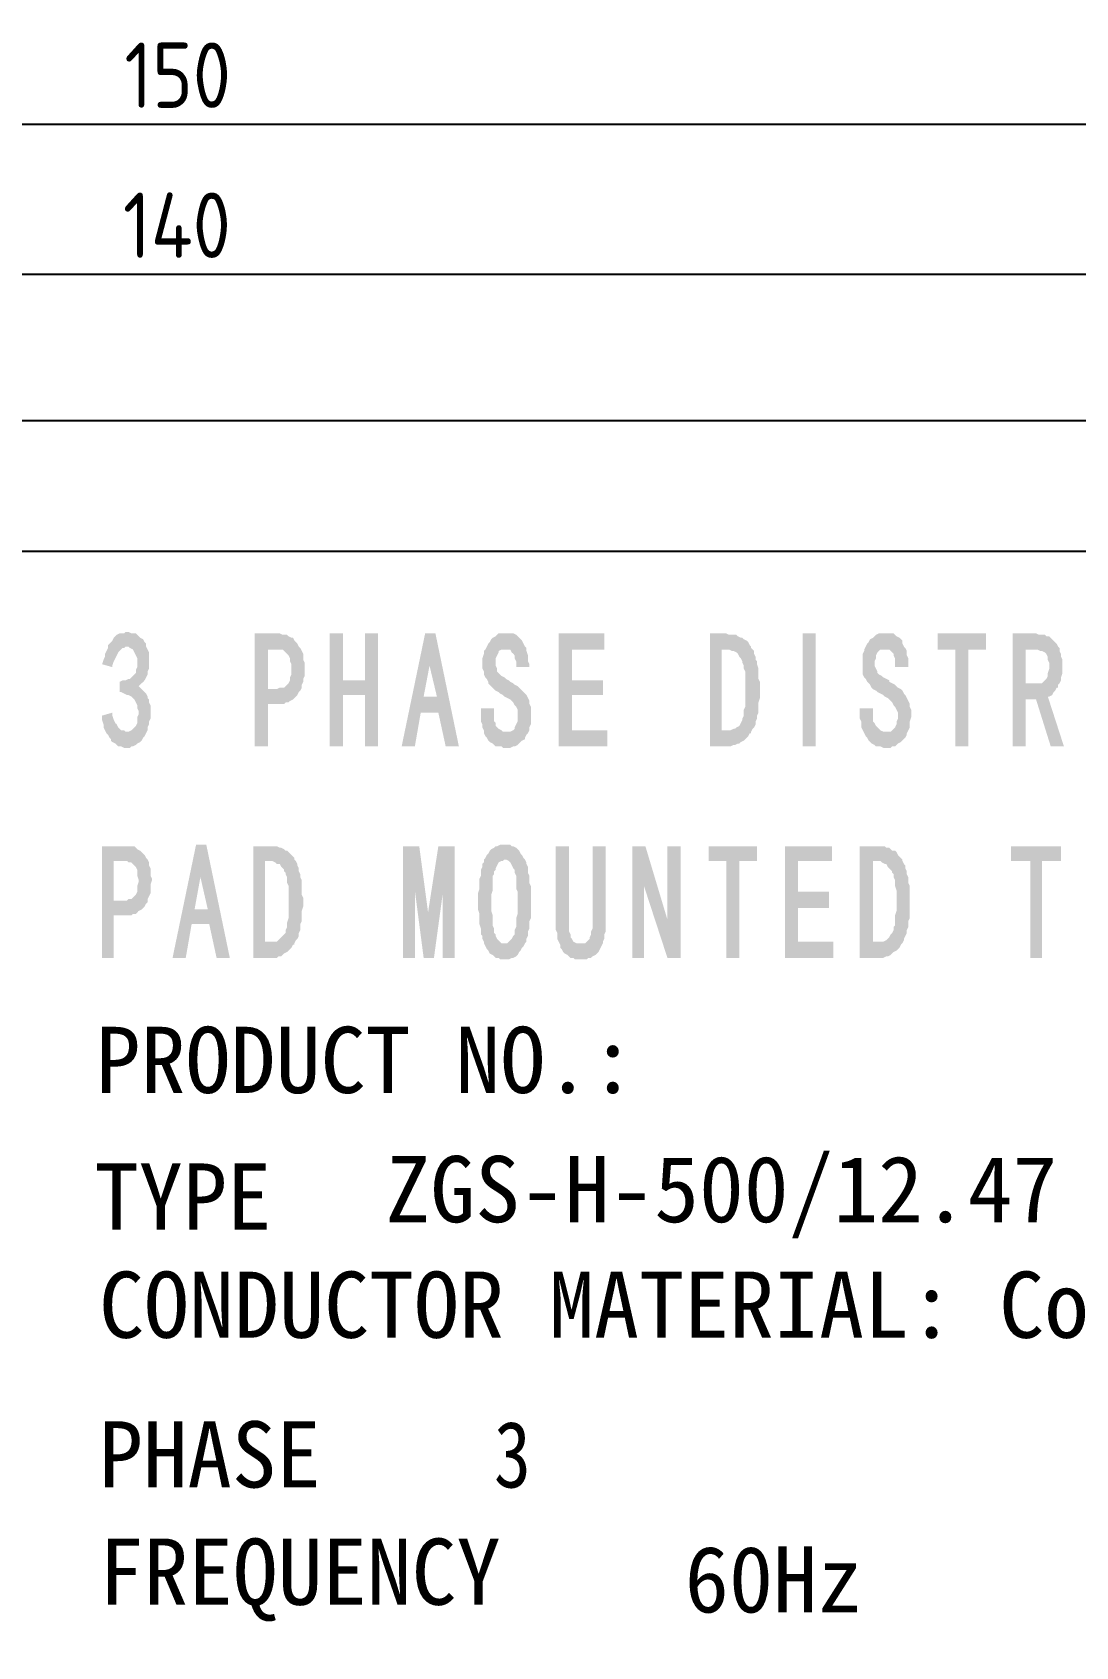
# Model space of a CAD drawing. Header units: millimetres. Extents: x 261789 to 272313, y -191856 to -185409.
# Drawn here: x 272204.1 to 272244, y -190878.4 to -190816.7 of the extents above; entities that cross this region are included whole.
import ezdxf

# ---------------------------------------------------------------- set-up
doc = ezdxf.new("R2010")
doc.units = ezdxf.units.MM
doc.header["$LTSCALE"] = 13
doc.layers.add('2', color=3, linetype='Continuous')
doc.layers.add('PDF_Geometry', color=7, linetype='Continuous')
doc.styles.add('PDF FangSong', font='simfang.ttf')
doc.styles.get("Standard").update_dxf_attribs({"font": 'gbenor.shx', "bigfont": 'gbcbig.shx'})
doc.dimstyles.new('ISO-25', dxfattribs={"dimtxt": 2.5, "dimasz": 2.5, "dimexe": 1.25, "dimexo": 0.625, "dimtad": 1, "dimtxsty": 'Standard', "dimcen": 2.5, "dimadec": 0, "dimazin": 0, "dimtfac": 1, "dimtmove": 0, "dimatfit": 3, "dimfxl": 1, "dimarcsym": 0})

# ---------------------------------------------------------------- blocks, each defined once
blk = doc.blocks.new('*D54')
at = {"layer": '2', "color": 0, "linetype": 'Continuous', "lineweight": -2}
for p, q in [((272139.603, -190833.294), (272139.603, -190824.663)), ((272279.57, -190833.294), (272279.57, -190824.663)), ((272142.103, -190825.913), (272277.07, -190825.913))]:
    blk.add_line(p, q, dxfattribs=at)
at = {"layer": '2', "color": 0, "linetype": 'Continuous'}
for points in [[(272142.103, -190825.496), (272142.103, -190826.33), (272139.603, -190825.913)], [(272277.07, -190825.496), (272277.07, -190826.33), (272279.57, -190825.913)]]:
    blk.add_solid(points, dxfattribs=at)
at = {"layer": 'Defpoints', "color": 0, "linetype": 'Continuous'}
for p in [(272279.57, -190825.913), (272139.603, -190833.919), (272279.57, -190833.919)]:
    blk.add_point(p, dxfattribs=at)
at = {"layer": '2', "color": 0, "linetype": 'Continuous', "insert": (272209.586, -190824.038), "char_height": 2.5, "attachment_point": 5}
blk.add_mtext('140', dxfattribs=at)
blk = doc.blocks.new('*D55')
at = {"layer": '2', "color": 0, "linetype": 'Continuous', "lineweight": -2}
for p, q in [((272134.604, -190830.879), (272134.604, -190818.923)), ((272284.625, -190830.879), (272284.625, -190818.923)), ((272137.104, -190820.173), (272282.125, -190820.173))]:
    blk.add_line(p, q, dxfattribs=at)
at = {"layer": '2', "color": 0, "linetype": 'Continuous'}
for points in [[(272137.104, -190819.757), (272137.104, -190820.59), (272134.604, -190820.173)], [(272282.125, -190819.757), (272282.125, -190820.59), (272284.625, -190820.173)]]:
    blk.add_solid(points, dxfattribs=at)
at = {"layer": 'Defpoints', "color": 0, "linetype": 'Continuous'}
for p in [(272284.625, -190820.173), (272134.604, -190831.504), (272284.625, -190831.504)]:
    blk.add_point(p, dxfattribs=at)
at = {"layer": '2', "color": 0, "linetype": 'Continuous', "insert": (272209.615, -190818.298), "char_height": 2.5, "attachment_point": 5}
blk.add_mtext('150', dxfattribs=at)

msp = doc.modelspace()

# ---------------------------------------------------------------- hatches: boundary and pattern name
at = {"layer": '2', "linetype": 'Continuous', "transparency": 33554559}
for points in [[(272207.621, -190839.592), (272207.564, -190839.648), (272207.452, -190839.648), (272207.396, -190839.648), (272207.284, -190839.704), (272207.227, -190839.76), (272207.171, -190839.817), (272207.115, -190839.929), (272207.059, -190839.985), (272207.003, -190840.041), (272206.947, -190840.097), (272206.947, -190840.21), (272206.89, -190840.322), (272206.834, -190840.434), (272206.834, -190840.547), (272206.778, -190840.659), (272206.722, -190840.828), (272207.115, -190840.94), (272207.115, -190840.884), (272207.171, -190840.715), (272207.227, -190840.603), (272207.284, -190840.491), (272207.34, -190840.378), (272207.396, -190840.322), (272207.452, -190840.266), (272207.508, -190840.21), (272207.564, -190840.21), (272207.621, -190840.154), (272208.407, -190840.154), (272208.407, -190840.041), (272208.351, -190839.985), (272208.295, -190839.873), (272208.182, -190839.817), (272208.126, -190839.76), (272208.07, -190839.704), (272208.014, -190839.648), (272207.901, -190839.648), (272207.845, -190839.648), (272207.733, -190839.592)], [(272213.518, -190839.648), (272212.563, -190839.648), (272212.563, -190843.973), (272213.069, -190843.973), (272213.069, -190842.344), (272213.518, -190842.344), (272213.574, -190842.344), (272213.687, -190842.344), (272213.743, -190842.288), (272213.855, -190842.288), (272213.911, -190842.232), (272214.024, -190842.176), (272214.08, -190842.119), (272214.136, -190842.063), (272214.192, -190842.007), (272214.248, -190841.895), (272214.304, -190841.839), (272213.069, -190841.782), (272213.069, -190840.266), (272213.406, -190840.266), (272214.304, -190840.21), (272214.248, -190840.154), (272214.192, -190840.041), (272214.136, -190839.985), (272214.08, -190839.929), (272214.024, -190839.817), (272213.967, -190839.817), (272213.855, -190839.76), (272213.799, -190839.704), (272213.687, -190839.704), (272213.63, -190839.704)], [(272215.933, -190839.648), (272215.428, -190839.648), (272215.428, -190843.973), (272215.933, -190843.973), (272215.933, -190842.007), (272216.776, -190842.007), (272215.933, -190841.445)], [(272217.281, -190839.648), (272216.776, -190839.648), (272216.776, -190841.445), (272215.933, -190841.445), (272216.776, -190842.007), (272216.776, -190843.973), (272217.281, -190843.973)], [(272219.472, -190839.648), (272219.079, -190839.648), (272218.18, -190843.973), (272218.685, -190843.973), (272218.91, -190842.681), (272219.584, -190842.681), (272219.022, -190842.063), (272219.247, -190840.884)], [(272219.472, -190839.648), (272219.247, -190840.884), (272219.528, -190842.063), (272219.022, -190842.063), (272219.584, -190842.681), (272219.865, -190843.973), (272220.37, -190843.973)], [(272222.168, -190839.648), (272222.055, -190839.648), (272221.999, -190839.648), (272221.887, -190839.648), (272221.831, -190839.704), (272221.775, -190839.76), (272221.662, -190839.817), (272221.606, -190839.873), (272221.55, -190839.985), (272221.494, -190840.041), (272221.438, -190840.154), (272221.381, -190840.266), (272222.168, -190840.266), (272222.28, -190840.266), (272222.336, -190840.266), (272222.392, -190840.378), (272222.449, -190840.434), (272222.505, -190840.491), (272222.505, -190840.603), (272222.561, -190840.715), (272222.561, -190840.828), (272222.561, -190840.94), (272223.066, -190840.94), (272223.066, -190840.828), (272223.01, -190840.715), (272223.01, -190840.603), (272223.01, -190840.491), (272222.954, -190840.322), (272222.954, -190840.21), (272222.898, -190840.154), (272222.842, -190840.041), (272222.786, -190839.929), (272222.729, -190839.873), (272222.673, -190839.817), (272222.617, -190839.76), (272222.561, -190839.704), (272222.449, -190839.648), (272222.336, -190839.648), (272222.28, -190839.648)], [(272225.931, -190839.648), (272224.19, -190839.648), (272224.19, -190843.973), (272226.043, -190843.973), (272226.043, -190843.355), (272224.695, -190843.355), (272224.695, -190842.007), (272225.875, -190842.007), (272225.875, -190841.445), (272224.695, -190841.445), (272224.695, -190840.266), (272225.931, -190840.266)], [(272230.593, -190839.648), (272229.975, -190839.648), (272229.975, -190843.973), (272230.593, -190843.973), (272230.649, -190843.973), (272230.761, -190843.973), (272230.874, -190843.917), (272230.93, -190843.917), (272231.042, -190843.861), (272231.098, -190843.861), (272231.154, -190843.804), (272231.267, -190843.748), (272231.323, -190843.692), (272231.379, -190843.636), (272231.435, -190843.58), (272231.491, -190843.467), (272231.548, -190843.467), (272231.548, -190843.411), (272230.424, -190843.355), (272230.424, -190840.266), (272230.593, -190840.266), (272231.604, -190840.266), (272231.548, -190840.21), (272231.548, -190840.154), (272231.491, -190840.097), (272231.435, -190839.985), (272231.379, -190839.929), (272231.267, -190839.873), (272231.211, -190839.817), (272231.154, -190839.817), (272231.042, -190839.76), (272230.986, -190839.704), (272230.874, -190839.704), (272230.761, -190839.704), (272230.705, -190839.704)], [(272234.019, -190843.973), (272233.513, -190843.973), (272233.513, -190839.648), (272234.019, -190839.648)], [(272236.659, -190839.648), (272236.603, -190839.648), (272236.49, -190839.648), (272236.434, -190839.648), (272236.322, -190839.704), (272236.266, -190839.76), (272236.209, -190839.817), (272236.097, -190839.873), (272236.041, -190839.985), (272235.985, -190840.041), (272235.929, -190840.154), (272235.872, -190840.266), (272236.659, -190840.266), (272236.771, -190840.266), (272236.827, -190840.266), (272236.94, -190840.378), (272236.996, -190840.434), (272236.996, -190840.491), (272237.052, -190840.603), (272237.052, -190840.715), (272237.052, -190840.828), (272237.052, -190840.94), (272237.557, -190840.94), (272237.557, -190840.828), (272237.557, -190840.715), (272237.557, -190840.603), (272237.501, -190840.491), (272237.501, -190840.322), (272237.445, -190840.21), (272237.389, -190840.154), (272237.333, -190840.041), (272237.333, -190839.929), (272237.277, -190839.873), (272237.22, -190839.817), (272237.108, -190839.76), (272237.052, -190839.704), (272236.996, -190839.648), (272236.883, -190839.648), (272236.771, -190839.648)], [(272240.534, -190839.648), (272238.681, -190839.648), (272238.681, -190840.266), (272239.355, -190840.266), (272239.355, -190843.973), (272239.86, -190843.973), (272239.86, -190840.266), (272240.534, -190840.266)], [(272242.444, -190839.648), (272241.545, -190839.648), (272241.545, -190843.973), (272242.051, -190843.973), (272242.051, -190842.176), (272242.444, -190842.176), (272242.893, -190842.063), (272242.949, -190842.063), (272243.062, -190842.007), (272243.118, -190841.895), (272243.174, -190841.839), (272243.23, -190841.726), (272243.286, -190841.726), (272243.286, -190841.614), (272242.051, -190841.558), (272242.051, -190840.266), (272242.388, -190840.266), (272243.343, -190840.21), (272243.286, -190840.154), (272243.23, -190840.041), (272243.174, -190839.985), (272243.118, -190839.929), (272243.062, -190839.873), (272243.006, -190839.817), (272242.949, -190839.76), (272242.837, -190839.76), (272242.781, -190839.704), (272242.669, -190839.704), (272242.556, -190839.704)], [(272208.407, -190840.154), (272207.621, -190840.154), (272207.733, -190840.154), (272207.789, -190840.21), (272207.901, -190840.266), (272207.958, -190840.378), (272208.014, -190840.491), (272208.07, -190840.603), (272208.07, -190840.715), (272208.07, -190840.828), (272208.07, -190840.94), (272208.014, -190841.052), (272208.014, -190841.165), (272207.958, -190841.221), (272207.901, -190841.277), (272207.845, -190841.333), (272207.789, -190841.389), (272207.733, -190841.389), (272207.621, -190841.445), (272207.508, -190841.445), (272207.396, -190841.502), (272207.396, -190841.895), (272207.452, -190841.895), (272207.564, -190841.951), (272207.677, -190842.007), (272207.733, -190842.007), (272207.845, -190842.063), (272207.901, -190842.119), (272207.958, -190842.176), (272208.014, -190842.288), (272208.07, -190842.4), (272208.07, -190842.513), (272208.126, -190842.625), (272208.126, -190842.737), (272208.07, -190842.85), (272208.07, -190842.962), (272208.07, -190843.074), (272208.014, -190843.187), (272207.958, -190843.243), (272207.901, -190843.299), (272207.845, -190843.355), (272207.733, -190843.411), (272207.677, -190843.411), (272206.89, -190843.467), (272206.947, -190843.524), (272207.003, -190843.636), (272207.059, -190843.692), (272207.059, -190843.748), (272207.115, -190843.804), (272207.227, -190843.861), (272207.284, -190843.917), (272207.34, -190843.973), (272207.452, -190843.973), (272207.564, -190844.029), (272207.621, -190844.029), (272207.677, -190844.029), (272207.789, -190844.029), (272207.845, -190843.973), (272207.901, -190843.973), (272208.014, -190843.917), (272208.07, -190843.861), (272208.182, -190843.804), (272208.238, -190843.748), (272208.295, -190843.636), (272208.351, -190843.58), (272208.407, -190843.467), (272208.463, -190843.355), (272208.463, -190843.243), (272208.519, -190843.13), (272208.519, -190843.018), (272208.575, -190842.906), (272208.575, -190842.793), (272208.575, -190842.681), (272208.575, -190842.513), (272208.575, -190842.4), (272208.519, -190842.288), (272208.519, -190842.176), (272208.463, -190842.119), (272208.463, -190842.063), (272208.407, -190841.951), (272208.295, -190841.839), (272208.238, -190841.782), (272208.182, -190841.726), (272208.126, -190841.67), (272208.238, -190841.558), (272208.295, -190841.502), (272208.351, -190841.445), (272208.407, -190841.333), (272208.463, -190841.221), (272208.463, -190841.108), (272208.519, -190840.996), (272208.519, -190840.884), (272208.519, -190840.771), (272208.519, -190840.603), (272208.519, -190840.491), (272208.519, -190840.378), (272208.463, -190840.266)], [(272214.304, -190840.21), (272213.406, -190840.266), (272213.518, -190840.266), (272213.63, -190840.266), (272213.687, -190840.322), (272213.743, -190840.378), (272213.799, -190840.434), (272213.855, -190840.491), (272213.911, -190840.603), (272213.911, -190840.715), (272213.967, -190840.828), (272213.967, -190840.996), (272213.967, -190841.052), (272213.967, -190841.221), (272213.911, -190841.333), (272213.911, -190841.445), (272213.855, -190841.558), (272213.799, -190841.614), (272213.743, -190841.67), (272213.687, -190841.726), (272213.63, -190841.726), (272213.518, -190841.726), (272213.406, -190841.782), (272213.069, -190841.782), (272214.304, -190841.839), (272214.361, -190841.726), (272214.361, -190841.614), (272214.417, -190841.502), (272214.417, -190841.389), (272214.473, -190841.277), (272214.473, -190841.108), (272214.473, -190840.996), (272214.473, -190840.94), (272214.473, -190840.771), (272214.417, -190840.659), (272214.417, -190840.547), (272214.417, -190840.434), (272214.361, -190840.322)], [(272221.381, -190840.266), (272221.325, -190840.322), (272221.325, -190840.434), (272221.269, -190840.603), (272221.269, -190840.715), (272221.269, -190840.828), (272221.269, -190840.996), (272221.325, -190841.108), (272221.325, -190841.221), (272221.381, -190841.333), (272221.438, -190841.389), (272221.494, -190841.502), (272221.494, -190841.558), (272221.55, -190841.614), (272221.662, -190841.726), (272221.718, -190841.782), (272221.775, -190841.839), (272221.887, -190841.895), (272221.943, -190841.951), (272222.055, -190842.007), (272222.112, -190842.063), (272222.224, -190842.119), (272222.336, -190842.176), (272222.392, -190842.232), (272222.449, -190842.288), (272222.505, -190842.4), (272222.561, -190842.456), (272222.617, -190842.569), (272222.617, -190842.681), (272222.617, -190842.793), (272222.617, -190842.906), (272222.617, -190843.018), (272222.561, -190843.13), (272222.505, -190843.243), (272222.505, -190843.299), (272222.449, -190843.355), (272222.336, -190843.411), (272222.28, -190843.411), (272222.168, -190843.411), (272223.01, -190843.467), (272223.066, -190843.355), (272223.066, -190843.243), (272223.123, -190843.13), (272223.123, -190843.018), (272223.123, -190842.85), (272223.123, -190842.737), (272223.123, -190842.681), (272223.123, -190842.569), (272223.123, -190842.456), (272223.066, -190842.344), (272223.066, -190842.232), (272223.01, -190842.119), (272222.954, -190842.007), (272222.898, -190841.951), (272222.786, -190841.839), (272222.729, -190841.782), (272222.673, -190841.726), (272222.617, -190841.67), (272222.505, -190841.614), (272222.449, -190841.558), (272222.336, -190841.502), (272222.28, -190841.445), (272222.168, -190841.389), (272222.112, -190841.333), (272221.999, -190841.277), (272221.943, -190841.221), (272221.887, -190841.165), (272221.831, -190841.108), (272221.831, -190840.996), (272221.775, -190840.884), (272221.775, -190840.771), (272221.775, -190840.715), (272221.775, -190840.603), (272221.831, -190840.491), (272221.887, -190840.378), (272221.887, -190840.322), (272221.999, -190840.266), (272222.055, -190840.266), (272222.168, -190840.266)], [(272231.604, -190840.266), (272230.593, -190840.266), (272230.649, -190840.266), (272230.705, -190840.266), (272230.817, -190840.322), (272230.874, -190840.322), (272230.986, -190840.378), (272231.042, -190840.434), (272231.098, -190840.547), (272231.154, -190840.603), (272231.211, -190840.715), (272231.211, -190840.771), (272231.267, -190840.884), (272231.267, -190840.996), (272231.323, -190841.108), (272231.323, -190841.221), (272231.323, -190841.389), (272231.323, -190841.502), (272231.323, -190841.67), (272231.323, -190841.839), (272231.323, -190841.895), (272231.323, -190842.007), (272231.323, -190842.176), (272231.323, -190842.344), (272231.323, -190842.456), (272231.267, -190842.569), (272231.267, -190842.681), (272231.267, -190842.793), (272231.211, -190842.906), (272231.211, -190842.962), (272231.154, -190843.074), (272231.098, -190843.187), (272230.986, -190843.243), (272230.93, -190843.299), (272230.874, -190843.299), (272230.761, -190843.355), (272230.705, -190843.355), (272230.593, -190843.355), (272230.424, -190843.355), (272231.548, -190843.411), (272231.604, -190843.299), (272231.66, -190843.243), (272231.716, -190843.13), (272231.716, -190843.018), (272231.772, -190842.906), (272231.772, -190842.793), (272231.828, -190842.681), (272231.828, -190842.569), (272231.828, -190842.4), (272231.828, -190842.288), (272231.885, -190842.119), (272231.885, -190842.007), (272231.885, -190841.839), (272231.885, -190841.67), (272231.885, -190841.502), (272231.828, -190841.389), (272231.828, -190841.221), (272231.828, -190841.108), (272231.828, -190840.996), (272231.772, -190840.828), (272231.772, -190840.715), (272231.716, -190840.659), (272231.716, -190840.547), (272231.66, -190840.434), (272231.66, -190840.322)], [(272235.872, -190840.266), (272235.872, -190840.322), (272235.816, -190840.434), (272235.816, -190840.603), (272235.816, -190840.715), (272235.816, -190840.828), (272235.816, -190840.996), (272235.816, -190841.108), (272235.816, -190841.221), (272235.872, -190841.333), (272235.929, -190841.389), (272235.985, -190841.502), (272236.041, -190841.558), (272236.097, -190841.614), (272236.153, -190841.726), (272236.209, -190841.782), (272236.322, -190841.839), (272236.378, -190841.895), (272236.49, -190841.951), (272236.603, -190842.007), (272236.659, -190842.063), (272236.771, -190842.119), (272236.827, -190842.176), (272236.883, -190842.232), (272236.94, -190842.288), (272236.996, -190842.4), (272237.052, -190842.456), (272237.108, -190842.569), (272237.164, -190842.681), (272237.164, -190842.793), (272237.164, -190842.906), (272237.108, -190843.018), (272237.108, -190843.13), (272237.052, -190843.243), (272236.996, -190843.299), (272236.94, -190843.355), (272236.883, -190843.411), (272236.771, -190843.411), (272236.659, -190843.411), (272237.501, -190843.467), (272237.557, -190843.355), (272237.614, -190843.243), (272237.614, -190843.13), (272237.614, -190843.018), (272237.67, -190842.85), (272237.67, -190842.737), (272237.67, -190842.681), (272237.67, -190842.569), (272237.614, -190842.456), (272237.614, -190842.344), (272237.557, -190842.232), (272237.501, -190842.119), (272237.445, -190842.007), (272237.389, -190841.951), (272237.333, -190841.839), (272237.277, -190841.782), (272237.164, -190841.726), (272237.108, -190841.67), (272237.052, -190841.614), (272236.94, -190841.558), (272236.827, -190841.502), (272236.827, -190841.445), (272236.715, -190841.389), (272236.603, -190841.333), (272236.546, -190841.277), (272236.434, -190841.221), (272236.378, -190841.165), (272236.378, -190841.108), (272236.322, -190840.996), (272236.266, -190840.884), (272236.266, -190840.771), (272236.266, -190840.715), (272236.322, -190840.603), (272236.322, -190840.491), (272236.378, -190840.378), (272236.434, -190840.322), (272236.49, -190840.266), (272236.603, -190840.266), (272236.659, -190840.266)], [(272243.343, -190840.21), (272242.388, -190840.266), (272242.444, -190840.266), (272242.5, -190840.266), (272242.612, -190840.322), (272242.669, -190840.322), (272242.781, -190840.378), (272242.837, -190840.434), (272242.893, -190840.547), (272242.893, -190840.659), (272242.949, -190840.771), (272242.949, -190840.94), (272242.949, -190840.996), (272242.893, -190841.165), (272242.893, -190841.277), (272242.837, -190841.389), (272242.781, -190841.445), (272242.725, -190841.502), (272242.669, -190841.558), (272242.556, -190841.558), (272242.5, -190841.558), (272242.051, -190841.558), (272243.286, -190841.614), (272243.343, -190841.558), (272243.399, -190841.445), (272243.399, -190841.333), (272243.455, -190841.165), (272243.455, -190841.052), (272243.455, -190840.94), (272243.455, -190840.828), (272243.455, -190840.659), (272243.399, -190840.547), (272243.399, -190840.434), (272243.343, -190840.322)], [(272242.893, -190842.063), (272242.444, -190842.176), (272243.006, -190843.973), (272243.511, -190843.973)], [(272207.115, -190842.681), (272206.722, -190842.793), (272206.722, -190842.85), (272206.722, -190842.962), (272206.778, -190843.13), (272206.778, -190843.243), (272206.834, -190843.355), (272206.89, -190843.467), (272207.677, -190843.411), (272207.621, -190843.411), (272207.564, -190843.355), (272207.452, -190843.355), (272207.396, -190843.299), (272207.34, -190843.243), (272207.284, -190843.13), (272207.227, -190843.074), (272207.171, -190842.962), (272207.115, -190842.793)], [(272221.718, -190842.513), (272221.213, -190842.513), (272221.213, -190842.737), (272221.213, -190842.906), (272221.213, -190843.018), (272221.269, -190843.13), (272221.269, -190843.243), (272221.325, -190843.355), (272221.325, -190843.467), (272221.381, -190843.58), (272221.438, -190843.636), (272221.494, -190843.748), (272221.55, -190843.804), (272221.662, -190843.861), (272221.718, -190843.917), (272221.775, -190843.973), (272221.887, -190843.973), (272221.999, -190843.973), (272222.055, -190844.029), (272222.168, -190844.029), (272222.224, -190844.029), (272222.336, -190844.029), (272222.449, -190843.973), (272222.505, -190843.973), (272222.617, -190843.917), (272222.673, -190843.861), (272222.729, -190843.804), (272222.786, -190843.748), (272222.898, -190843.692), (272222.898, -190843.636), (272222.954, -190843.524), (272223.01, -190843.467), (272222.168, -190843.411), (272222.055, -190843.411), (272221.999, -190843.355), (272221.887, -190843.299), (272221.831, -190843.243), (272221.775, -190843.187), (272221.775, -190843.074), (272221.718, -190843.018), (272221.718, -190842.85), (272221.718, -190842.737)], [(272236.209, -190842.513), (272235.704, -190842.513), (272235.704, -190842.737), (272235.704, -190842.906), (272235.76, -190843.018), (272235.76, -190843.13), (272235.76, -190843.243), (272235.816, -190843.355), (272235.872, -190843.467), (272235.929, -190843.58), (272235.985, -190843.636), (272236.041, -190843.748), (272236.097, -190843.804), (272236.153, -190843.861), (272236.266, -190843.917), (272236.322, -190843.973), (272236.378, -190843.973), (272236.49, -190843.973), (272236.603, -190844.029), (272236.659, -190844.029), (272236.771, -190844.029), (272236.883, -190844.029), (272236.94, -190843.973), (272237.052, -190843.973), (272237.108, -190843.917), (272237.164, -190843.861), (272237.277, -190843.804), (272237.333, -190843.748), (272237.389, -190843.692), (272237.445, -190843.636), (272237.501, -190843.524), (272237.501, -190843.467), (272236.659, -190843.411), (272236.603, -190843.411), (272236.49, -190843.355), (272236.434, -190843.299), (272236.378, -190843.243), (272236.322, -190843.187), (272236.266, -190843.074), (272236.209, -190843.018), (272236.209, -190842.85), (272236.209, -190842.737)], [(272207.677, -190847.792), (272206.722, -190847.792), (272206.722, -190852.061), (272207.171, -190852.061), (272207.171, -190850.432), (272207.677, -190850.432), (272207.733, -190850.432), (272207.845, -190850.432), (272207.901, -190850.376), (272208.014, -190850.376), (272208.07, -190850.32), (272208.126, -190850.263), (272208.238, -190850.207), (272208.295, -190850.151), (272208.351, -190850.095), (272208.407, -190849.983), (272208.463, -190849.927), (272207.171, -190849.87), (272207.171, -190848.354), (272207.564, -190848.354), (272208.463, -190848.298), (272208.407, -190848.242), (272208.351, -190848.129), (272208.295, -190848.073), (272208.238, -190848.017), (272208.182, -190847.961), (272208.07, -190847.905), (272208.014, -190847.848), (272207.958, -190847.792), (272207.845, -190847.792), (272207.733, -190847.792)], [(272208.463, -190848.298), (272207.564, -190848.354), (272207.677, -190848.354), (272207.733, -190848.41), (272207.845, -190848.41), (272207.901, -190848.466), (272207.958, -190848.522), (272208.014, -190848.579), (272208.07, -190848.691), (272208.07, -190848.803), (272208.07, -190848.916), (272208.126, -190849.084), (272208.126, -190849.14), (272208.07, -190849.309), (272208.07, -190849.421), (272208.07, -190849.533), (272208.014, -190849.646), (272207.958, -190849.702), (272207.901, -190849.758), (272207.845, -190849.814), (272207.733, -190849.814), (272207.677, -190849.87), (272207.564, -190849.87), (272207.171, -190849.87), (272208.463, -190849.927), (272208.463, -190849.814), (272208.519, -190849.702), (272208.575, -190849.59), (272208.575, -190849.477), (272208.575, -190849.365), (272208.575, -190849.253), (272208.632, -190849.084), (272208.632, -190849.028), (272208.575, -190848.916), (272208.575, -190848.747), (272208.575, -190848.635), (272208.519, -190848.522), (272208.519, -190848.41)], [(272210.71, -190847.736), (272210.317, -190847.736), (272209.418, -190852.061), (272209.923, -190852.061), (272210.148, -190850.769), (272210.822, -190850.769), (272210.26, -190850.207), (272210.485, -190848.972)], [(272210.71, -190847.736), (272210.485, -190848.972), (272210.766, -190850.207), (272210.26, -190850.207), (272210.822, -190850.769), (272211.103, -190852.061), (272211.608, -190852.061)], [(272213.125, -190847.792), (272212.507, -190847.792), (272212.507, -190852.061), (272213.125, -190852.061), (272213.181, -190852.061), (272213.293, -190852.061), (272213.406, -190852.061), (272213.462, -190852.005), (272213.574, -190852.005), (272213.63, -190851.949), (272213.687, -190851.892), (272213.799, -190851.836), (272213.855, -190851.78), (272213.911, -190851.724), (272213.967, -190851.668), (272214.024, -190851.555), (272214.08, -190851.555), (272214.08, -190851.499), (272212.956, -190851.443), (272212.956, -190848.354), (272213.125, -190848.354), (272214.136, -190848.354), (272214.08, -190848.298), (272214.08, -190848.242), (272214.024, -190848.185), (272213.967, -190848.129), (272213.855, -190848.017), (272213.799, -190847.961), (272213.743, -190847.961), (272213.687, -190847.905), (272213.574, -190847.848), (272213.518, -190847.848), (272213.406, -190847.792), (272213.293, -190847.792), (272213.237, -190847.792)], [(272218.854, -190847.792), (272218.236, -190847.792), (272218.236, -190852.061), (272218.685, -190852.061), (272218.685, -190849.477)], [(272218.854, -190847.792), (272218.685, -190849.477), (272219.022, -190852.061), (272219.191, -190850.32)], [(272220.202, -190847.792), (272219.584, -190847.792), (272219.191, -190850.32), (272219.022, -190852.061), (272219.416, -190852.061), (272219.753, -190849.59)], [(272220.202, -190847.792), (272219.753, -190849.59), (272219.753, -190852.061), (272220.202, -190852.061)], [(272221.325, -190848.298), (272221.325, -190848.41), (272221.269, -190848.466), (272221.269, -190848.579), (272221.213, -190848.691), (272221.213, -190848.803), (272221.213, -190848.916), (272221.157, -190849.028), (272221.157, -190849.14), (272221.157, -190849.309), (272221.157, -190849.421), (272221.101, -190849.59), (272221.101, -190849.758), (272221.101, -190849.927), (272221.101, -190850.095), (272221.101, -190850.207), (272221.157, -190850.376), (272221.157, -190850.544), (272221.157, -190850.657), (272221.157, -190850.769), (272221.213, -190850.938), (272221.213, -190851.05), (272221.213, -190851.162), (272221.269, -190851.218), (272221.269, -190851.331), (272221.325, -190851.443), (272221.325, -190851.499), (272221.381, -190851.612), (272221.438, -190851.724), (272221.494, -190851.78), (272221.55, -190851.892), (272221.662, -190851.949), (272221.718, -190852.005), (272221.775, -190852.061), (272221.887, -190852.061), (272221.943, -190852.117), (272222.055, -190852.117), (272222.112, -190852.117), (272222.224, -190852.117), (272222.28, -190852.117), (272222.392, -190852.061), (272222.449, -190852.061), (272222.561, -190852.005), (272222.617, -190851.949), (272222.673, -190851.836), (272222.729, -190851.78), (272222.786, -190851.668), (272222.842, -190851.612), (272222.112, -190851.499), (272222.055, -190851.499), (272221.999, -190851.499), (272221.943, -190851.443), (272221.831, -190851.331), (272221.775, -190851.218), (272221.775, -190851.162), (272221.718, -190851.106), (272221.718, -190850.994), (272221.718, -190850.938), (272221.662, -190850.825), (272221.662, -190850.713), (272221.662, -190850.544), (272221.662, -190850.432), (272221.606, -190850.264), (272221.606, -190850.095), (272221.606, -190849.927), (272221.606, -190849.814), (272221.606, -190849.646), (272221.662, -190849.477), (272221.662, -190849.309), (272221.662, -190849.196), (272221.662, -190849.028), (272221.662, -190848.916), (272221.718, -190848.859), (272221.718, -190848.747), (272221.775, -190848.691), (272221.775, -190848.635), (272221.831, -190848.522), (272221.887, -190848.41), (272221.999, -190848.354), (272222.055, -190848.354), (272222.112, -190848.298)], [(272222.112, -190847.736), (272221.999, -190847.736), (272221.943, -190847.736), (272221.831, -190847.792), (272221.775, -190847.792), (272221.718, -190847.848), (272221.606, -190847.905), (272221.55, -190847.961), (272221.494, -190848.073), (272221.438, -190848.129), (272221.381, -190848.242), (272221.325, -190848.298), (272222.112, -190848.298), (272222.168, -190848.298), (272222.28, -190848.354), (272222.336, -190848.41), (272222.392, -190848.522), (272222.449, -190848.635), (272222.505, -190848.691), (272222.505, -190848.803), (272222.561, -190848.916), (272222.561, -190849.028), (272222.561, -190849.14), (272222.561, -190849.253), (272222.561, -190849.421), (272222.617, -190849.533), (272222.617, -190849.702), (272222.617, -190849.927), (272222.617, -190850.039), (272222.617, -190850.207), (272222.617, -190850.376), (272222.561, -190850.544), (272222.561, -190850.657), (272222.561, -190850.769), (272222.561, -190850.881), (272222.505, -190850.994), (272222.505, -190851.106), (272222.505, -190851.162), (272222.449, -190851.218), (272222.392, -190851.331), (272222.336, -190851.387), (272222.28, -190851.443), (272222.224, -190851.499), (272222.112, -190851.499), (272222.842, -190851.612), (272222.898, -190851.499), (272222.954, -190851.443), (272222.954, -190851.331), (272223.01, -190851.218), (272223.01, -190851.162), (272223.01, -190851.05), (272223.066, -190850.938), (272223.066, -190850.769), (272223.066, -190850.657), (272223.123, -190850.544), (272223.123, -190850.376), (272223.123, -190850.207), (272223.123, -190850.095), (272223.123, -190849.927), (272223.123, -190849.758), (272223.123, -190849.59), (272223.123, -190849.477), (272223.123, -190849.309), (272223.066, -190849.196), (272223.066, -190849.028), (272223.066, -190848.916), (272223.01, -190848.803), (272223.01, -190848.691), (272223.01, -190848.579), (272222.954, -190848.466), (272222.954, -190848.41), (272222.898, -190848.298), (272222.842, -190848.242), (272222.786, -190848.129), (272222.729, -190848.073), (272222.673, -190847.961), (272222.617, -190847.905), (272222.561, -190847.848), (272222.449, -190847.792), (272222.392, -190847.792), (272222.336, -190847.736), (272222.224, -190847.736)], [(272224.583, -190847.792), (272224.077, -190847.792), (272224.077, -190850.769), (272224.077, -190850.825), (272224.077, -190850.994), (272224.134, -190851.106), (272224.134, -190851.218), (272224.134, -190851.331), (272224.19, -190851.443), (272224.246, -190851.555), (272224.246, -190851.668), (272224.302, -190851.724), (272224.358, -190851.836), (272224.414, -190851.892), (272224.527, -190851.949), (272224.583, -190852.005), (272224.639, -190852.061), (272224.751, -190852.061), (272224.808, -190852.117), (272224.92, -190852.117), (272225.032, -190852.117), (272225.145, -190852.117), (272225.257, -190852.117), (272225.313, -190852.061), (272225.425, -190852.061), (272225.482, -190852.005), (272225.594, -190851.949), (272225.65, -190851.892), (272225.706, -190851.836), (272225.762, -190851.724), (272225.819, -190851.612), (272225.875, -190851.499), (272225.032, -190851.499), (272224.92, -190851.499), (272224.864, -190851.499), (272224.751, -190851.443), (272224.695, -190851.331), (272224.639, -190851.275), (272224.639, -190851.162), (272224.583, -190851.05), (272224.583, -190850.938), (272224.583, -190850.769)], [(272225.987, -190847.792), (272225.482, -190847.792), (272225.482, -190850.769), (272225.482, -190850.938), (272225.425, -190851.05), (272225.425, -190851.162), (272225.369, -190851.275), (272225.369, -190851.331), (272225.257, -190851.443), (272225.201, -190851.499), (272225.145, -190851.499), (272225.032, -190851.499), (272225.875, -190851.499), (272225.875, -190851.443), (272225.931, -190851.331), (272225.931, -190851.162), (272225.987, -190851.05), (272225.987, -190850.938), (272225.987, -190850.769)], [(272227.504, -190847.792), (272226.998, -190847.792), (272226.998, -190852.061), (272227.447, -190852.061), (272227.447, -190849.309)], [(272227.504, -190847.792), (272227.447, -190849.309), (272228.346, -190852.061), (272228.346, -190850.601)], [(272228.852, -190847.792), (272228.346, -190847.792), (272228.346, -190850.601), (272228.346, -190852.061), (272228.852, -190852.061)], [(272231.772, -190847.792), (272229.919, -190847.792), (272229.919, -190848.354), (272230.593, -190848.354), (272230.593, -190852.061), (272231.098, -190852.061), (272231.098, -190848.354), (272231.772, -190848.354)], [(272234.637, -190847.792), (272232.839, -190847.792), (272232.839, -190852.061), (272234.693, -190852.061), (272234.693, -190851.443), (272233.345, -190851.443), (272233.345, -190850.151), (272234.524, -190850.151), (272234.524, -190849.533), (272233.345, -190849.533), (272233.345, -190848.354), (272234.637, -190848.354)], [(272236.322, -190847.792), (272235.704, -190847.792), (272235.704, -190852.061), (272236.322, -190852.061), (272236.434, -190852.061), (272236.49, -190852.061), (272236.603, -190852.061), (272236.715, -190852.005), (272236.771, -190852.005), (272236.883, -190851.949), (272236.94, -190851.892), (272236.996, -190851.836), (272237.108, -190851.78), (272237.164, -190851.724), (272237.22, -190851.668), (272237.277, -190851.555), (272237.333, -190851.499), (272236.209, -190851.443), (272236.209, -190848.354), (272236.322, -190848.354), (272237.333, -190848.354), (272237.333, -190848.298), (272237.277, -190848.242), (272237.22, -190848.185), (272237.164, -190848.129), (272237.108, -190848.017), (272237.052, -190847.961), (272236.94, -190847.961), (272236.883, -190847.905), (272236.827, -190847.848), (272236.715, -190847.848), (272236.659, -190847.792), (272236.546, -190847.792), (272236.434, -190847.792)], [(272243.399, -190847.792), (272241.489, -190847.792), (272241.489, -190848.354), (272242.219, -190848.354), (272242.219, -190852.061), (272242.669, -190852.061), (272242.669, -190848.354), (272243.399, -190848.354)], [(272214.136, -190848.354), (272213.125, -190848.354), (272213.181, -190848.354), (272213.237, -190848.354), (272213.35, -190848.41), (272213.406, -190848.466), (272213.518, -190848.466), (272213.574, -190848.579), (272213.63, -190848.635), (272213.687, -190848.691), (272213.687, -190848.747), (272213.743, -190848.803), (272213.743, -190848.859), (272213.799, -190848.972), (272213.799, -190849.084), (272213.799, -190849.196), (272213.855, -190849.309), (272213.855, -190849.477), (272213.855, -190849.59), (272213.855, -190849.758), (272213.855, -190849.927), (272213.855, -190849.983), (272213.855, -190850.151), (272213.855, -190850.264), (272213.855, -190850.432), (272213.855, -190850.544), (272213.799, -190850.713), (272213.799, -190850.825), (272213.799, -190850.881), (272213.743, -190850.994), (272213.743, -190851.106), (272213.687, -190851.162), (272213.574, -190851.275), (272213.518, -190851.331), (272213.462, -190851.387), (272213.406, -190851.443), (272213.293, -190851.443), (272213.181, -190851.443), (272213.125, -190851.443), (272212.956, -190851.443), (272214.08, -190851.499), (272214.136, -190851.387), (272214.192, -190851.331), (272214.248, -190851.218), (272214.248, -190851.106), (272214.304, -190850.994), (272214.304, -190850.881), (272214.304, -190850.769), (272214.361, -190850.657), (272214.361, -190850.544), (272214.361, -190850.376), (272214.361, -190850.264), (272214.417, -190850.095), (272214.417, -190849.927), (272214.417, -190849.758), (272214.361, -190849.646), (272214.361, -190849.477), (272214.361, -190849.309), (272214.361, -190849.196), (272214.361, -190849.084), (272214.304, -190848.972), (272214.304, -190848.859), (272214.248, -190848.747), (272214.248, -190848.635), (272214.192, -190848.522), (272214.192, -190848.466)], [(272237.333, -190848.354), (272236.322, -190848.354), (272236.378, -190848.354), (272236.49, -190848.354), (272236.546, -190848.41), (272236.659, -190848.466), (272236.715, -190848.466), (272236.771, -190848.579), (272236.827, -190848.635), (272236.883, -190848.691), (272236.94, -190848.747), (272236.94, -190848.803), (272236.996, -190848.859), (272236.996, -190848.972), (272237.052, -190849.084), (272237.052, -190849.196), (272237.052, -190849.309), (272237.108, -190849.477), (272237.108, -190849.59), (272237.108, -190849.758), (272237.108, -190849.927), (272237.108, -190849.983), (272237.108, -190850.151), (272237.108, -190850.264), (272237.052, -190850.432), (272237.052, -190850.544), (272237.052, -190850.713), (272237.052, -190850.825), (272236.996, -190850.881), (272236.996, -190850.994), (272236.94, -190851.106), (272236.883, -190851.162), (272236.827, -190851.275), (272236.771, -190851.331), (272236.715, -190851.387), (272236.603, -190851.443), (272236.546, -190851.443), (272236.434, -190851.443), (272236.322, -190851.443), (272236.209, -190851.443), (272237.333, -190851.499), (272237.389, -190851.387), (272237.389, -190851.331), (272237.445, -190851.218), (272237.501, -190851.106), (272237.501, -190850.994), (272237.557, -190850.881), (272237.557, -190850.769), (272237.557, -190850.657), (272237.614, -190850.544), (272237.614, -190850.376), (272237.614, -190850.264), (272237.614, -190850.095), (272237.614, -190849.927), (272237.614, -190849.758), (272237.614, -190849.646), (272237.614, -190849.477), (272237.614, -190849.309), (272237.557, -190849.196), (272237.557, -190849.084), (272237.557, -190848.972), (272237.501, -190848.859), (272237.501, -190848.747), (272237.445, -190848.635), (272237.445, -190848.522), (272237.389, -190848.466)]]:
    msp.add_hatch(color=256, dxfattribs=at).paths.add_polyline_path(points)

# ---------------------------------------------------------------- linework, layer by layer
at = {"layer": 'PDF_Geometry', "lineweight": 25}
for points in [[(272134.604, -190831.504), (272284.625, -190831.504), (272284.625, -191006.519), (272134.604, -191006.519), (272134.604, -190831.504)], [(272146.567, -190836.503), (272272.605, -190836.503)]]:
    msp.add_lwpolyline(points, dxfattribs=at)

# ---------------------------------------------------------------- texts
at = {"layer": '2', "linetype": 'Continuous', "char_height": 2.53409, "attachment_point": 7, "style": 'PDF FangSong'}
for s, insert in [('{\\W0.99786;PRODUCT NO.:}', (272206.474, -190857.271)), ('{\\W0.9935;ZGS-H-500/12.47}', (272217.566, -190862.788)), ('\\W0.981255;TYPE', (272206.43, -190862.455)), ('{\\W0.9985;CONDUCTOR MATERIAL: Copper}', (272206.604, -190867.32)), ('\\W0.985228;PHASE', (272206.59, -190872.359)), ('\\W0.824342;3', (272221.707, -190872.359)), ('\\W0.990925;FREQUENCY', (272206.604, -190877.442)), ('\\W0.980805;60Hz', (272229.006, -190877.138))]:
    msp.add_mtext(s, dxfattribs=dict(at, insert=insert))

# ---------------------------------------------------------------- dimensions: what is measured, and where the dimension line sits
at = {"layer": '2', "linetype": 'Continuous'}
for base, p1, p2, picture, middle in [((272284.625, -190820.173), (272134.604, -190831.504), (272284.625, -190831.504), '*D55', (272209.615, -190818.298)), ((272279.57, -190825.913), (272139.603, -190833.919), (272279.57, -190833.919), '*D54', (272209.586, -190824.038))]:
    dim = msp.add_linear_dim(base=base, p1=p1, p2=p2, dimstyle='ISO-25', override={"dimdec": 0}, dxfattribs=at)
    dim.commit()
    dim.dimension.update_dxf_attribs({"geometry": picture, "text_midpoint": middle})

doc.saveas('drawing.dxf')
